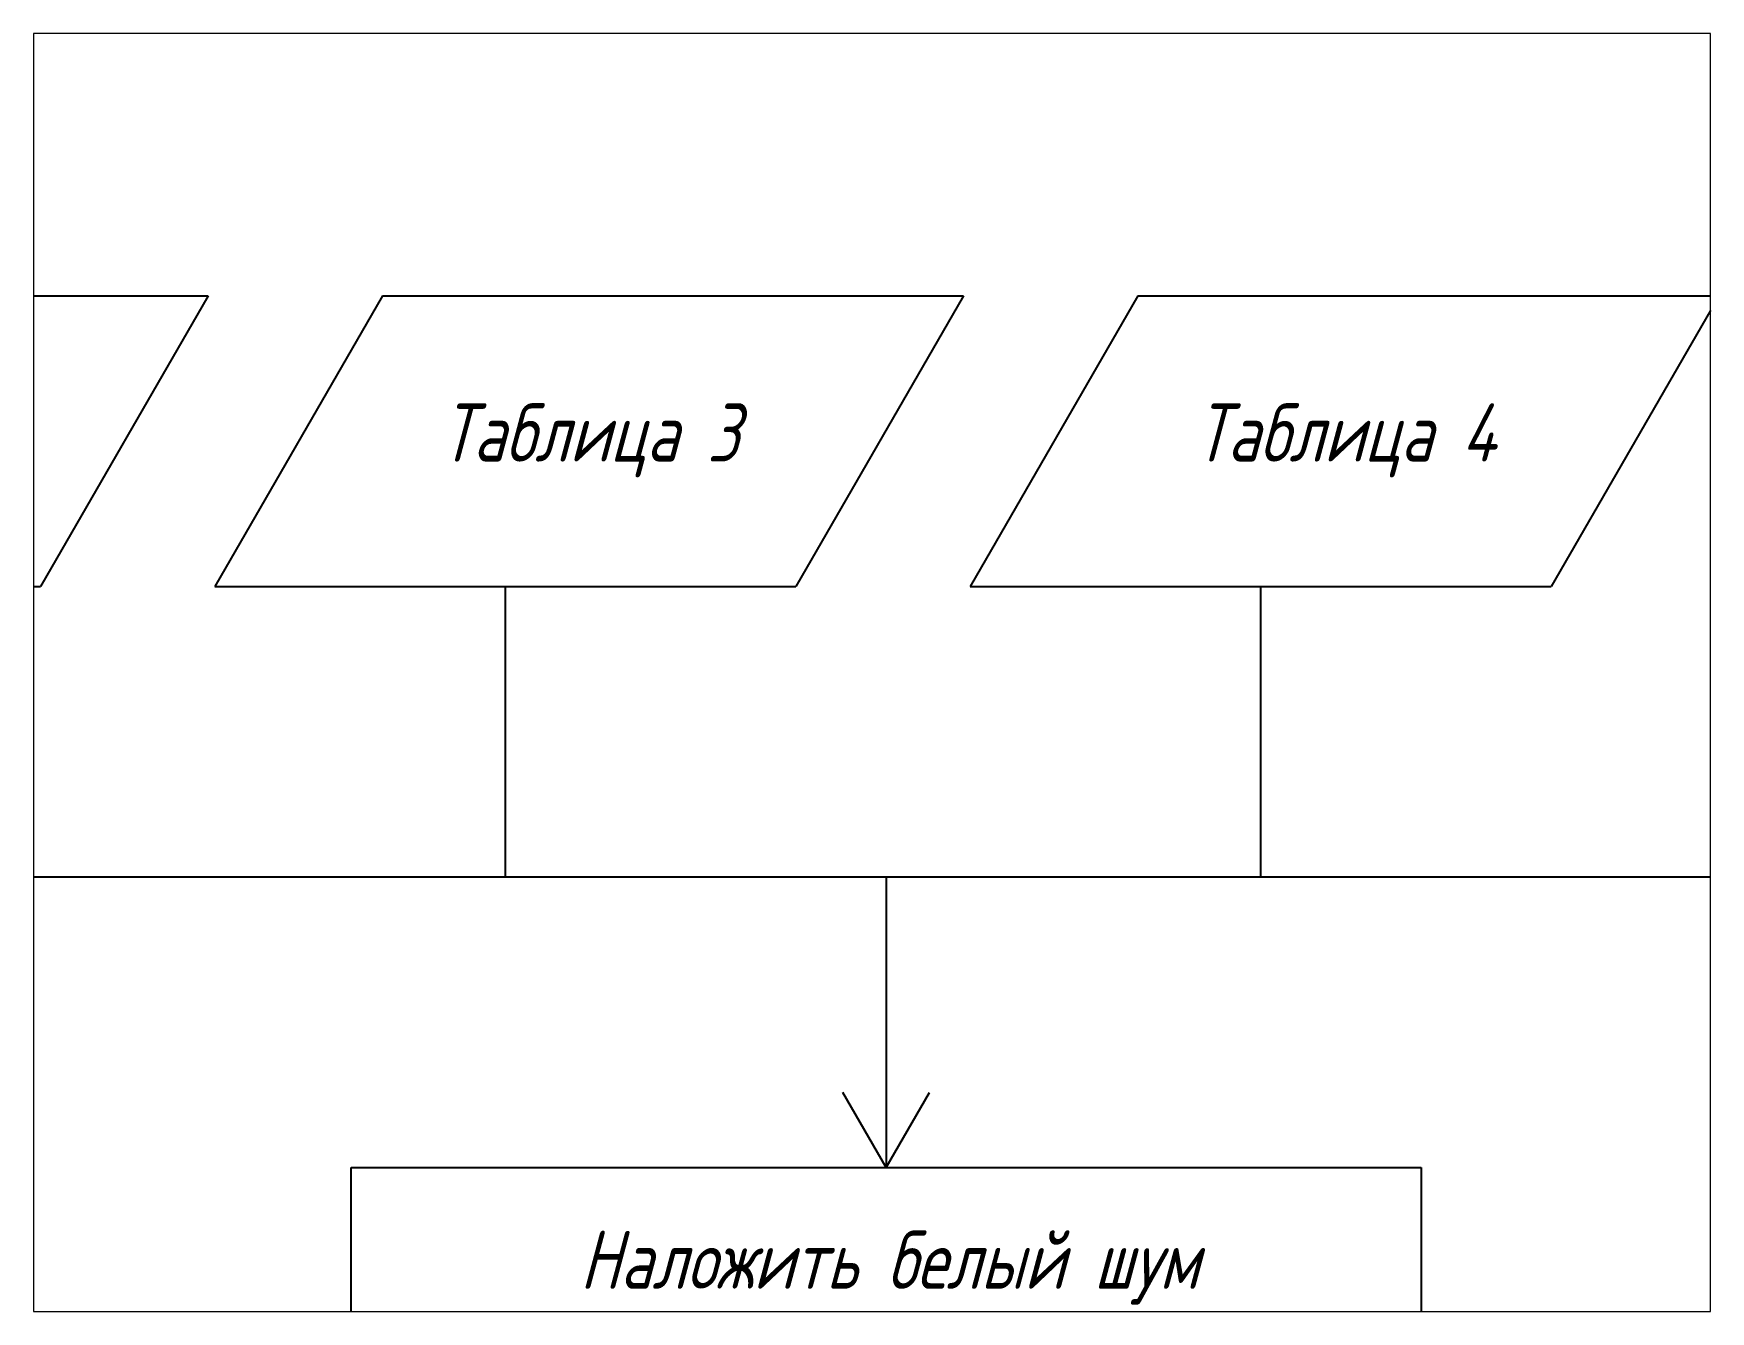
# Paper-space layout 'Layout1' of a CAD drawing. Extents: x 1.05 to 9.45, y 0.8 to 7.2.
# The model-space entities are those that its viewports show. They can reach past a viewport. Long polylines and large blocks are cut down to what shows.
import ezdxf

# ---------------------------------------------------------------- set-up
doc = ezdxf.new("R2010")
doc.units = 0
doc.header["$MEASUREMENT"] = 0
doc.layers.get('0').update_dxf_attribs({"linetype": 'CONTINUOUS'})
doc.layers.add('текст', color=7, linetype='CONTINUOUS', lineweight=30)
doc.styles.add('стиль1', font='romans.shx', dxfattribs={"width": 0.75, "oblique": 15, "height": 3.5})

msp = doc.modelspace()

# ---------------------------------------------------------------- linework, layer by layer
for p, q in [((3278.87, 600), (3378.87, 600)), ((3378.87, 600), (3350, 550)), ((3408.87, 600), (3380, 550)), ((3408.87, 600), (3508.87, 600)), ((3508.87, 600), (3480, 550)), ((3538.87, 600), (3510, 550)), ((3538.87, 600), (3638.87, 600)), ((3638.87, 600), (3610, 550)), ((3250, 550), (3350, 550)), ((3380, 550), (3480, 550)), ((3430, 550), (3430, 500)), ((3510, 550), (3610, 550)), ((3560, 550), (3560, 500)), ((3171.13, 500), (3820, 500)), ((3495.57, 500), (3495.57, 450)), ((3495.57, 450), (3488.11, 462.91)), ((3495.57, 450), (3503.02, 462.91)), ((3403.49, 450), (3587.64, 450)), ((3403.49, 400), (3403.49, 450)), ((3587.64, 450), (3587.64, 400))]:
    msp.add_line(p, q)

# ---------------------------------------------------------------- texts
at = {"layer": 'текст', "char_height": 10, "attachment_point": 5, "style": 'стиль1'}
for s, width, insert in [('\\A1;\\pxqc;Таблица 3', 70.5566, (3444.55, 575.12)), ('\\A1;\\pxqc;Таблица 4', 70.5566, (3574.55, 575.12)), ('\\A1;\\pxqc;Наложить белый шум\\Pс ОСШ = 5 дБ', 198.446, (3496.12, 425))]:
    msp.add_mtext_dynamic_manual_height_columns(s, width=width, gutter_width=9.89, heights=[43.47], dxfattribs=dict(at, insert=insert))

psp = doc.layouts.get("Layout1")

# ---------------------------------------------------------------- viewports
at = {"layer": '0'}
psp.add_viewport(center=(5.25, 4), size=(8.4, 6.4), view_center_point=(3493.1208, 535.1814), view_height=219.893187, dxfattribs=at)

doc.saveas('drawing.dxf')
